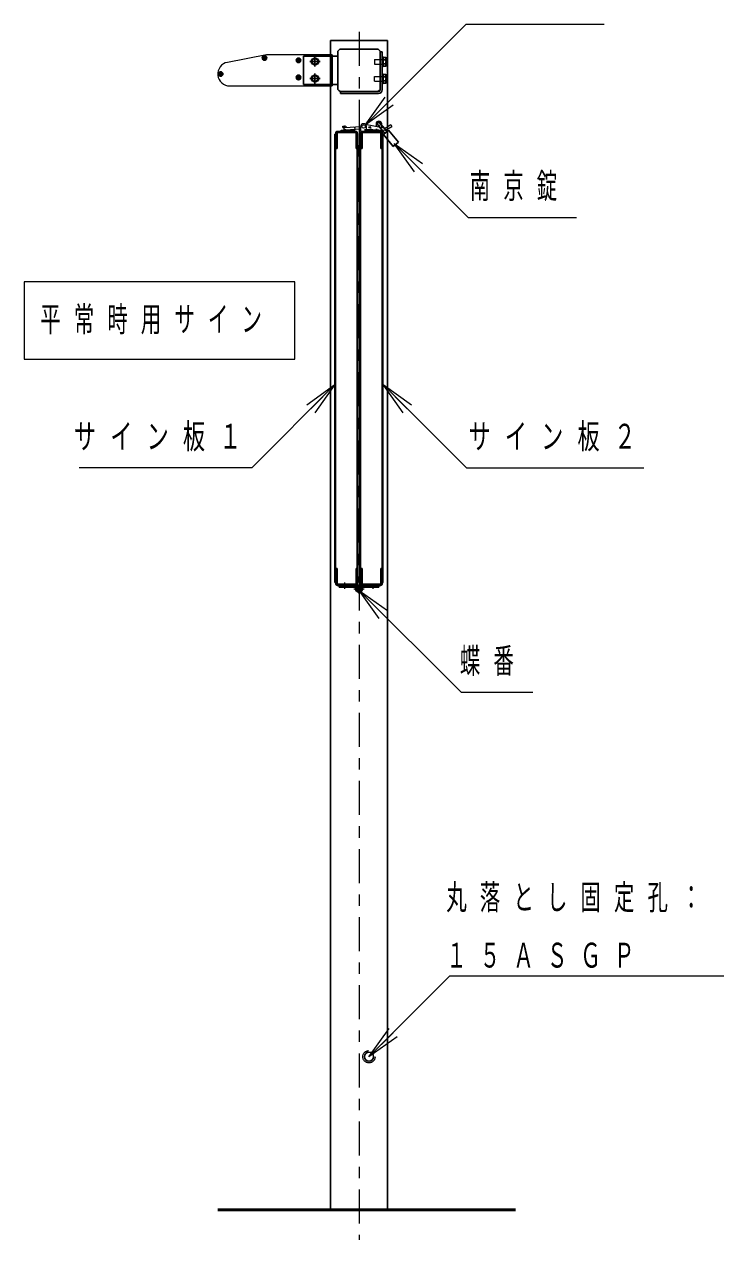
# Model space of a CAD drawing. Units: millimetres on the paper, scale 1:20. Extents: x -365 to 0, y -79 to 257.
# Drawn here: x -154 to -92.4, y 79.1 to 186.2 of the extents above; entities that cross this region are included whole.
import ezdxf

# ---------------------------------------------------------------- set-up
doc = ezdxf.new("R2010")
doc.units = ezdxf.units.MM
doc.linetypes.add('USER1', pattern=[4.5, 2.5, -2])
doc.linetypes.add('USER2', pattern=[6, 3, -1, 1, -1])
doc.layers.add('1_20', color=4, linetype='Continuous', lineweight=25)
doc.styles.add('ＭＳ ゴシック', font='')
doc.styles.get('ＭＳ ゴシック').set_extended_font_data('MS Gothic')

msp = doc.modelspace()

# ---------------------------------------------------------------- linework, layer by layer
at = {"layer": '1_20', "color": 7, "linetype": 'USER2', "lineweight": 13}
msp.add_line((-124.539, 185.564), (-124.539, 79.147), dxfattribs=at)
at = {"layer": '1_20', "color": 7}
for p, q in [((-127.039, 184.789), (-127.039, 81.789)), ((-127.039, 184.789), (-122.039, 184.789)), ((-122.039, 184.789), (-122.039, 81.789)), ((-128.664, 183.083), (-128.414, 183.227)), ((-128.164, 183.083), (-128.414, 183.227)), ((-126.914, 183.537), (-126.914, 180.787)), ((-126.914, 183.414), (-126.414, 183.414)), ((-126.414, 183.719), (-126.414, 180.609)), ((-126.094, 184.039), (-122.984, 184.039)), ((-122.664, 183.789), (-122.664, 180.439)), ((-122.664, 183.789), (-122.504, 183.789)), ((-122.504, 183.789), (-122.504, 180.439)), ((-122.504, 183.339), (-122.424, 183.339)), ((-122.504, 182.489), (-122.504, 183.339)), ((-122.424, 183.339), (-122.424, 182.489)), ((-122.424, 183.289), (-122.193, 183.289)), ((-122.424, 183.101), (-122.193, 183.101)), ((-122.193, 183.289), (-122.159, 183.229)), ((-122.159, 182.599), (-122.159, 183.229)), ((-128.664, 183.083), (-128.664, 182.794)), ((-128.414, 182.65), (-128.664, 182.794)), ((-128.414, 182.65), (-128.164, 182.794)), ((-128.164, 183.083), (-128.164, 182.794)), ((-122.424, 182.489), (-122.504, 182.489)), ((-122.424, 182.726), (-122.193, 182.726)), ((-122.424, 182.538), (-122.193, 182.538)), ((-122.193, 182.538), (-122.159, 182.599)), ((-128.414, 181.727), (-128.664, 181.583)), ((-128.664, 181.294), (-128.664, 181.583)), ((-128.664, 181.294), (-128.414, 181.15)), ((-128.414, 181.727), (-128.164, 181.583)), ((-128.164, 181.294), (-128.414, 181.15)), ((-128.164, 181.294), (-128.164, 181.583)), ((-122.504, 181.839), (-122.424, 181.839)), ((-122.504, 180.989), (-122.504, 181.839)), ((-122.424, 180.989), (-122.504, 180.989)), ((-122.424, 181.839), (-122.424, 180.989)), ((-122.424, 181.789), (-122.193, 181.789)), ((-122.424, 181.601), (-122.193, 181.601)), ((-122.424, 181.226), (-122.193, 181.226)), ((-122.424, 181.038), (-122.193, 181.038)), ((-122.193, 181.789), (-122.159, 181.729)), ((-122.193, 181.038), (-122.159, 181.099)), ((-122.159, 181.099), (-122.159, 181.729)), ((-126.414, 180.914), (-126.914, 180.914)), ((-126.164, 180.289), (-122.814, 180.289)), ((-126.164, 180.289), (-126.164, 180.129)), ((-126.164, 180.129), (-122.814, 180.129)), ((-126.424, 176.789), (-125.639, 176.789)), ((-126.424, 176.674), (-125.639, 176.674)), ((-124.854, 176.789), (-125.639, 176.789)), ((-124.854, 176.674), (-125.639, 176.674)), ((-124.224, 176.789), (-123.439, 176.789)), ((-124.224, 176.674), (-123.439, 176.674)), ((-122.654, 176.789), (-123.439, 176.789)), ((-122.654, 176.674), (-123.439, 176.674)), ((-122.263, 176.608), (-122.885, 177.359)), ((-122.07, 176.768), (-122.692, 177.518)), ((-122.397, 176.497), (-121.935, 176.88)), ((-122.039, 176.975), (-122.039, 176.794)), ((-121.074, 175.841), (-121.935, 176.88)), ((-126.669, 176.539), (-126.589, 176.539)), ((-126.589, 176.624), (-126.589, 175.289)), ((-126.474, 176.624), (-126.474, 175.289)), ((-124.804, 176.624), (-124.804, 175.289)), ((-124.689, 176.624), (-124.689, 175.289)), ((-124.609, 176.539), (-124.689, 176.539)), ((-124.469, 176.539), (-124.389, 176.539)), ((-124.389, 176.624), (-124.389, 175.289)), ((-124.274, 176.624), (-124.274, 175.289)), ((-122.604, 176.624), (-122.604, 175.289)), ((-122.489, 176.624), (-122.489, 175.289)), ((-122.409, 176.539), (-122.489, 176.539)), ((-121.535, 175.458), (-122.397, 176.497)), ((-121.535, 175.458), (-121.074, 175.841)), ((-126.589, 175.289), (-126.474, 175.289)), ((-124.689, 175.289), (-124.804, 175.289)), ((-124.389, 175.289), (-124.274, 175.289)), ((-122.489, 175.289), (-122.604, 175.289)), ((-126.589, 138.289), (-126.474, 138.289)), ((-126.589, 136.954), (-126.589, 138.289)), ((-126.474, 136.954), (-126.474, 138.289)), ((-124.689, 138.289), (-124.804, 138.289)), ((-124.804, 136.954), (-124.804, 138.289)), ((-124.689, 136.954), (-124.689, 138.289)), ((-124.389, 138.289), (-124.274, 138.289)), ((-124.389, 136.954), (-124.389, 138.289)), ((-124.274, 136.954), (-124.274, 138.289)), ((-122.489, 138.289), (-122.604, 138.289)), ((-122.604, 136.954), (-122.604, 138.289)), ((-122.489, 136.954), (-122.489, 138.289)), ((-126.669, 137.039), (-126.589, 137.039)), ((-126.424, 136.904), (-125.639, 136.904)), ((-126.424, 136.789), (-125.639, 136.789)), ((-126.289, 136.639), (-126.289, 136.789)), ((-126.289, 136.789), (-122.789, 136.789)), ((-124.686, 136.639), (-126.289, 136.639)), ((-124.854, 136.904), (-125.639, 136.904)), ((-124.854, 136.789), (-125.639, 136.789)), ((-124.799, 136.639), (-124.721, 136.594)), ((-124.609, 137.039), (-124.689, 137.039)), ((-124.469, 137.039), (-124.389, 137.039)), ((-122.789, 136.639), (-124.276, 136.639)), ((-124.224, 136.904), (-123.439, 136.904)), ((-124.224, 136.789), (-123.439, 136.789)), ((-124.174, 136.639), (-124.174, 136.789)), ((-122.654, 136.904), (-123.439, 136.904)), ((-122.654, 136.789), (-123.439, 136.789)), ((-122.789, 136.789), (-122.789, 136.639)), ((-122.409, 137.039), (-122.489, 137.039))]:
    msp.add_line(p, q, dxfattribs=at)
at = {"layer": '1_20', "color": 7, "lineweight": 13}
for p, q in [((-132.671, 183.537), (-136.114, 182.868)), ((-126.914, 183.537), (-132.671, 183.537)), ((-135.914, 180.787), (-126.914, 180.787)), ((-124.004, 177.329), (-122.236, 179.803)), ((-124.004, 177.329), (-121.883, 179.45)), ((-121.529, 179.096), (-124.004, 177.329)), ((-126.119, 176.789), (-126.119, 176.889)), ((-126.119, 176.889), (-124.919, 176.889)), ((-126.119, 176.789), (-124.919, 176.789)), ((-125.969, 177.139), (-125.969, 177.239)), ((-125.969, 177.239), (-125.819, 177.239)), ((-125.969, 177.139), (-125.819, 177.139)), ((-124.389, 177.198), (-125.786, 177.108)), ((-124.389, 176.977), (-125.772, 176.889)), ((-125.669, 176.889), (-125.669, 176.896)), ((-125.569, 176.889), (-125.569, 176.902)), ((-124.919, 176.789), (-124.919, 176.889)), ((-124.389, 176.789), (-124.389, 177.214)), ((-124.389, 176.789), (-122.539, 176.789)), ((-123.99, 177.415), (-122.332, 177.106)), ((-123.889, 176.789), (-123.889, 177.214)), ((-123.889, 176.975), (-122.239, 176.889)), ((-123.889, 176.889), (-122.539, 176.889)), ((-123.039, 177.439), (-123.039, 177.238)), ((-123.039, 176.931), (-123.039, 176.889)), ((-122.539, 177.145), (-122.539, 177.439)), ((-122.539, 176.789), (-122.539, 176.904)), ((-122.157, 177.137), (-121.739, 177.389)), ((-122.136, 176.917), (-121.636, 177.217)), ((-121.739, 177.389), (-121.636, 177.217)), ((-126.669, 137.039), (-126.669, 176.539)), ((-126.589, 137.039), (-126.589, 176.539)), ((-124.689, 137.039), (-124.689, 176.539)), ((-124.609, 137.039), (-124.609, 176.539)), ((-124.469, 137.039), (-124.469, 176.539)), ((-124.389, 137.039), (-124.389, 176.539)), ((-122.489, 137.039), (-122.489, 176.539)), ((-122.409, 137.039), (-122.409, 176.539)), ((-121.435, 175.709), (-119.314, 173.588)), ((-121.435, 175.709), (-118.96, 173.941)), ((-119.667, 173.234), (-121.435, 175.709)), ((-153.997, 163.519), (-153.997, 156.719)), ((-130.197, 163.519), (-153.997, 163.519)), ((-130.197, 156.719), (-130.197, 163.519)), ((-153.997, 156.719), (-130.197, 156.719)), ((-129.144, 152.705), (-126.669, 154.472)), ((-126.669, 154.472), (-128.79, 152.351)), ((-126.669, 154.472), (-128.436, 151.997)), ((-122.409, 154.472), (-120.287, 152.351)), ((-122.409, 154.472), (-119.934, 152.705)), ((-120.641, 151.997), (-122.409, 154.472)), ((-124.523, 136.331), (-122.399, 134.212)), ((-124.523, 136.331), (-122.046, 134.567)), ((-122.752, 133.858), (-124.523, 136.331)), ((-123.664, 95.264), (-121.896, 97.739)), ((-123.664, 95.264), (-121.542, 97.385)), ((-121.189, 97.031), (-123.664, 95.264))]:
    msp.add_line(p, q, dxfattribs=at)
at = {"layer": '1_20'}
for p, q in [((-132.984, 183.22), (-132.984, 183.27)), ((-132.984, 183.27), (-132.914, 183.27)), ((-132.984, 183.22), (-132.914, 183.22)), ((-132.839, 183.365), (-132.889, 183.365)), ((-132.889, 183.365), (-132.889, 183.295)), ((-132.889, 183.125), (-132.889, 183.195)), ((-132.839, 183.125), (-132.889, 183.125)), ((-132.839, 183.365), (-132.839, 183.295)), ((-132.839, 183.125), (-132.839, 183.195)), ((-132.744, 183.27), (-132.814, 183.27)), ((-132.744, 183.22), (-132.814, 183.22)), ((-132.744, 183.22), (-132.744, 183.27)), ((-129.839, 183.159), (-129.889, 183.159)), ((-129.889, 183.159), (-129.889, 183.089)), ((-129.839, 183.159), (-129.839, 183.089)), ((-129.984, 183.014), (-129.984, 183.064)), ((-129.984, 183.064), (-129.914, 183.064)), ((-129.984, 183.014), (-129.914, 183.014)), ((-129.889, 182.919), (-129.889, 182.989)), ((-129.839, 182.919), (-129.889, 182.919)), ((-129.839, 182.919), (-129.839, 182.989)), ((-129.744, 183.064), (-129.814, 183.064)), ((-129.744, 183.014), (-129.814, 183.014)), ((-129.744, 183.014), (-129.744, 183.064)), ((-136.834, 181.812), (-136.834, 181.862)), ((-136.834, 181.862), (-136.764, 181.862)), ((-136.834, 181.812), (-136.764, 181.812)), ((-136.689, 181.957), (-136.739, 181.957)), ((-136.739, 181.957), (-136.739, 181.887)), ((-136.739, 181.717), (-136.739, 181.787)), ((-136.689, 181.717), (-136.739, 181.717)), ((-136.689, 181.957), (-136.689, 181.887)), ((-136.689, 181.717), (-136.689, 181.787)), ((-136.594, 181.862), (-136.664, 181.862)), ((-136.594, 181.812), (-136.664, 181.812)), ((-136.594, 181.812), (-136.594, 181.862)), ((-129.984, 181.564), (-129.914, 181.564)), ((-129.984, 181.564), (-129.984, 181.514)), ((-129.984, 181.514), (-129.914, 181.514)), ((-129.889, 181.659), (-129.889, 181.589)), ((-129.839, 181.659), (-129.889, 181.659)), ((-129.889, 181.419), (-129.889, 181.489)), ((-129.839, 181.419), (-129.889, 181.419)), ((-129.839, 181.659), (-129.839, 181.589)), ((-129.839, 181.419), (-129.839, 181.489)), ((-129.744, 181.564), (-129.814, 181.564)), ((-129.744, 181.514), (-129.814, 181.514)), ((-129.744, 181.564), (-129.744, 181.514)), ((-124.479, 177.192), (-124.436, 177.155)), ((-124.427, 177.015), (-124.465, 176.972)), ((-124.439, 177.195), (-124.425, 176.975)), ((-124.389, 177.158), (-124.436, 177.155)), ((-124.391, 177.017), (-124.427, 177.015))]:
    msp.add_line(p, q, dxfattribs=at)
at = {"layer": '1_20', "linetype": 'USER1'}
for p, q in [((-129.414, 183.414), (-129.414, 180.914)), ((-129.414, 183.414), (-126.914, 183.414)), ((-129.414, 180.914), (-126.914, 180.914))]:
    msp.add_line(p, q, dxfattribs=at)
at = {"layer": '1_20', "color": 3, "linetype": 'USER2'}
for p, q in [((-128.414, 183.389), (-128.414, 182.489)), ((-128.864, 182.939), (-127.964, 182.939)), ((-128.864, 181.439), (-127.964, 181.439)), ((-128.414, 180.989), (-128.414, 181.889))]:
    msp.add_line(p, q, dxfattribs=at)
at = {"layer": '1_20', "color": 7, "linetype": 'USER1', "lineweight": 13}
for p, q in [((-123.174, 183.114), (-123.174, 182.714)), ((-123.174, 183.114), (-122.504, 183.114)), ((-123.174, 182.714), (-122.504, 182.714)), ((-123.174, 181.614), (-122.504, 181.614)), ((-123.174, 181.214), (-123.174, 181.614)), ((-123.174, 181.214), (-122.504, 181.214))]:
    msp.add_line(p, q, dxfattribs=at)
at = {"layer": '1_20', "color": 2, "linetype": 'USER2'}
for p, q in [((-125.769, 176.705), (-125.769, 176.989)), ((-125.219, 176.705), (-125.219, 176.982)), ((-123.989, 176.698), (-123.989, 176.989)), ((-123.464, 176.705), (-123.464, 176.996)), ((-122.989, 176.705), (-122.989, 176.996))]:
    msp.add_line(p, q, dxfattribs=at)
at = {"layer": '1_20', "color": 2, "linetype": 'USER2', "lineweight": 13}
for p, q in [((-125.789, 136.489), (-125.789, 137.039)), ((-124.989, 136.489), (-124.089, 136.489)), ((-124.539, 136.039), (-124.539, 136.939)), ((-123.289, 136.489), (-123.289, 136.939))]:
    msp.add_line(p, q, dxfattribs=at)
at = {"layer": '1_20', "color": 7, "lineweight": 50}
msp.add_line((-136.964, 81.789), (-110.758, 81.789), dxfattribs=at)
at = {"layer": '1_20', "color": 7, "lineweight": 13}
for points in [[(-124.004, 177.329), (-115.114, 186.218), (-102.967, 186.218)], [(-121.435, 175.709), (-114.934, 169.208), (-105.383, 169.208)], [(-126.669, 154.472), (-133.987, 147.154), (-149.174, 147.154)], [(-122.409, 154.472), (-115.09, 147.154), (-99.473, 147.154)], [(-124.523, 136.331), (-115.554, 127.388), (-109.245, 127.388)], [(-123.664, 95.264), (-116.532, 102.395), (-92.443, 102.395)]]:
    msp.add_lwpolyline(points, dxfattribs=at)
at = {"layer": '1_20'}
for points in [[(-129.889, 183.089), (-129.891, 183.079), (-129.896, 183.071), (-129.904, 183.066), (-129.914, 183.064)], [(-129.889, 181.489), (-129.891, 181.498), (-129.896, 181.506), (-129.904, 181.512), (-129.914, 181.514)]]:
    msp.add_lwpolyline(points, dxfattribs=at)
for centre in [(-132.864, 183.245), (-129.864, 183.039), (-136.714, 181.837), (-129.864, 181.539)]:
    msp.add_circle(centre, 0.2, dxfattribs=at)
at = {"layer": '1_20', "color": 7, "lineweight": 13}
for centre, radius in [((-128.414, 182.939), 0.325), ((-128.414, 181.439), 0.325), ((-124.139, 177.214), 0.15), ((-123.589, 177.139), 0.075), ((-122.789, 177.439), 0.15)]:
    msp.add_circle(centre, radius, dxfattribs=at)
at = {"layer": '1_20', "color": 7}
for centre, radius in [((-124.539, 136.489), 0.21), ((-123.664, 95.264), 0.403)]:
    msp.add_circle(centre, radius, dxfattribs=at)
at = {"layer": '1_20', "linetype": 'USER1', "lineweight": 13}
msp.add_circle((-124.539, 136.489), 0.15, dxfattribs=at)
at = {"layer": '1_20', "color": 7, "linetype": 'USER1', "lineweight": 13}
msp.add_circle((-123.664, 95.264), 0.542, dxfattribs=at)
at = {"layer": '1_20'}
for centre, start, end in [((-132.914, 183.295), 270, 0), ((-132.914, 183.195), 0, 90), ((-132.814, 183.295), 180, 270), ((-132.814, 183.195), 90, 180), ((-129.914, 182.989), 0, 90), ((-129.814, 183.089), 180, 270), ((-129.814, 182.989), 90, 180), ((-136.764, 181.887), 270, 0), ((-136.764, 181.787), 0, 90), ((-136.664, 181.887), 180, 270), ((-136.664, 181.787), 90, 180), ((-129.914, 181.589), 270, 0), ((-129.814, 181.589), 180, 270), ((-129.814, 181.489), 90, 180)]:
    msp.add_arc(centre, 0.025, start, end, dxfattribs=at)
at = {"layer": '1_20', "color": 7}
for centre, radius, start, end in [((-126.094, 183.719), 0.32, 90, 180), ((-122.984, 183.719), 0.32, 0, 90), ((-122.356, 183.195), 0.188, 330.00001, 29.99999), ((-122.682, 182.914), 0.523, 338.98558, 21.01442), ((-122.356, 182.632), 0.188, 330.00001, 29.99999), ((-122.356, 181.695), 0.188, 330.00001, 29.99999), ((-122.682, 181.414), 0.523, 338.98558, 21.01442), ((-122.356, 181.132), 0.188, 330.00001, 29.99999), ((-126.094, 180.609), 0.32, 180, 270), ((-122.984, 180.609), 0.32, 270, 0), ((-122.814, 180.439), 0.15, 270, 0), ((-122.814, 180.439), 0.31, 270, 0), ((-126.424, 176.624), 0.165, 90, 180), ((-126.424, 176.624), 0.05, 90, 180), ((-124.854, 176.624), 0.165, 0, 90), ((-124.854, 176.624), 0.05, 0, 90), ((-124.224, 176.624), 0.165, 90, 180), ((-124.224, 176.624), 0.05, 90, 180), ((-122.789, 177.439), 0.125, 39.66792, 219.66792), ((-122.654, 176.624), 0.165, 0, 90), ((-122.654, 176.624), 0.05, 0, 90), ((-126.424, 136.954), 0.165, 180, 270), ((-126.424, 136.954), 0.05, 180, 270), ((-124.854, 136.954), 0.05, 270, 0), ((-124.854, 136.954), 0.165, 270, 0), ((-124.539, 136.489), 0.3, 150, 90), ((-124.224, 136.954), 0.165, 180, 270), ((-124.224, 136.954), 0.05, 180, 270), ((-122.654, 136.954), 0.165, 270, 0), ((-122.654, 136.954), 0.05, 270, 0)]:
    msp.add_arc(centre, radius, start, end, dxfattribs=at)
at = {"layer": '1_20', "color": 7, "lineweight": 13}
for centre, radius, start, end in [((-135.914, 181.837), 1.05, 101, 270), ((-125.779, 176.999), 0.11, 93.65777, 273.65777), ((-125.819, 176.989), 0.25, 31.67331, 90), ((-125.819, 176.989), 0.15, 55.18019, 90), ((-124.999, 177.049), 0.11, 273.65777, 93.65777), ((-124.139, 177.214), 0.25, 0, 180), ((-122.789, 177.439), 0.25, 0, 180), ((-122.286, 177.352), 0.25, 259.44779, 300.96376), ((-122.251, 177.14), 0.25, 266.99459, 300.96376)]:
    msp.add_arc(centre, radius, start, end, dxfattribs=at)

# ---------------------------------------------------------------- texts
at = {"layer": '1_20', "color": 7, "char_height": 2.199, "attachment_point": 4, "style": 'ＭＳ ゴシック'}
for s, insert in [('\\T1.64;\\W0.6;南京錠', (-114.799, 171.858)), ('\\T1.64;\\W0.6;平常時用サイン', (-152.597, 160.119)), ('\\T1.64;\\W0.65;サイン板１', (-149.631, 149.804)), ('\\T1.64;\\W0.65;サイン板２', (-114.904, 149.804)), ('\\T1.64;\\W0.6;蝶番', (-115.661, 130.038)), ('\\T1.64;\\W0.6;丸落とし固定孔：', (-116.859, 109.195)), ('\\T1.64;\\W0.6;１５ＡＳＧＰ\u3000\u3000', (-116.859, 104.195))]:
    msp.add_mtext(s, dxfattribs=dict(at, insert=insert))

doc.saveas('drawing.dxf')
